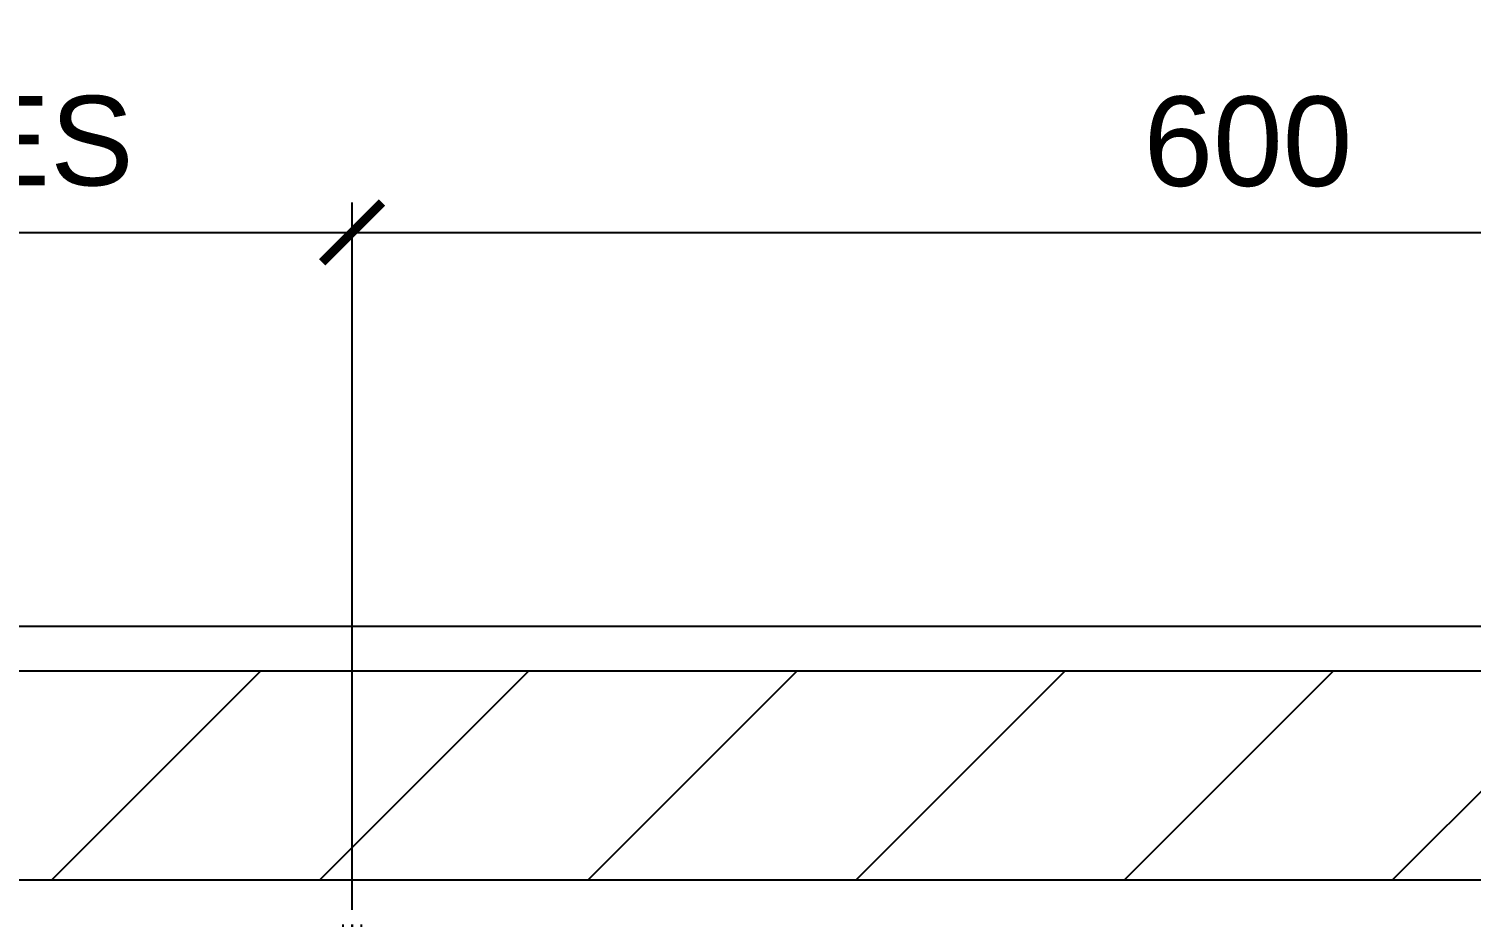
# Model space of a CAD drawing. Header units: millimetres. Extents: x 28487 to 58856, y 2691 to 22893.
# Drawn here: x 28965.9 to 29448.9, y 6952 to 7249.5 of the extents above; entities that cross this region are included whole.
import ezdxf
from ezdxf.xclip import XClip

# ---------------------------------------------------------------- set-up
doc = ezdxf.new("R2010")
doc.units = ezdxf.units.MM
doc.header["$XCLIPFRAME"] = 0
for name, color, linetype in [('0-LOCK', 251, 'Continuous'), ('000 - EX D I M', 251, 'Continuous'), ('000_CLIP-IN_ACESSORIES_SUB_COLOR_1', 1, 'Continuous'), ('000_CLIP-IN_PANEL_MAIN_COLOR_1', 3, 'Continuous'), ('000_CLIP-IN_PANEL_WIPEOUT_', 250, 'Continuous')]:
    doc.layers.add(name, color=color, linetype=linetype)
doc.styles.add('Arial', font='arial.ttf')
doc.dimstyles.new('DIM 50 E-E', dxfattribs={"dimscale": 50, "dimtxt": 3, "dimasz": 2, "dimexe": 2, "dimexo": 2.5, "dimgap": 1.5, "dimtad": 1, "dimdec": 0, "dimzin": 0, "dimdsep": 46, "dimtxsty": 'Arial', "dimblk": 'ARCHTICK', "dimcen": 2, "dimclrd": 1, "dimclre": 1, "dimclrt": 3, "dimaunit": 1, "dimadec": 6, "dimazin": 0, "dimtfac": 1, "dimtdec": 0, "dimtix": 1, "dimtofl": 0, "dimtmove": 2, "dimatfit": 3, "dimfxl": 1, "dimtolj": 1, "dimtzin": 0, "dimlwd": -1, "dimlwe": -1, "dimarcsym": 0})

# ---------------------------------------------------------------- blocks, each defined once
blk = doc.blocks.new('C-2-PP00-AR-2350-01-B_20251110-161349_EX_PLAN_WALL')
h = blk.add_hatch()
h.set_pattern_fill('ANSI31', color=251, scale=20, style=0)
h.set_pattern_definition([(45, (344539.788377367, -412772.7056011707), (-44.90128060534576, 44.90128060534577), [])])
h.paths.add_polyline_path([(3099.89999999851, -85), (3099.89999999851, -15), (99.89999999850988, -15), (99.89999999850988, -85)])
at = {"color": 2}
blk.add_line((0, 0), (3199.800000000745, 0), dxfattribs=at)
at = {"color": 1}
for p, q in [((99.89999999850988, -15), (3099.89999999851, -15)), ((99.89999999850988, -85), (3099.89999999851, -85))]:
    blk.add_line(p, q, dxfattribs=at)
blk = doc.blocks.new('_ArchTick')
at = {"color": 0, "linetype": 'ByBlock', "const_width": 0.15}
blk.add_lwpolyline([(-0.5, -0.5), (0.5, 0.5)], dxfattribs=at)
blk = doc.blocks.new('*D71')
at = {"layer": '000 - EX D I M', "color": 1, "transparency": 16777216}
for p, q in [((99.89999999850988, -95.00000000186265), (99.8999999985099, 141.8341406085383)), ((399.8999999985099, -95.00000000186265), (399.8999999985099, 141.8341406085383)), ((99.8999999985099, 131.8341406085383), (399.8999999985099, 131.8341406085383))]:
    blk.add_line(p, q, dxfattribs=at)
at = {"layer": 'Defpoints', "color": 0, "transparency": 16777216}
for p in [(399.8999999985099, 131.8341406085383), (99.89999999850988, -100.0000000018626), (399.8999999985099, -100.0000000018626)]:
    blk.add_point(p, dxfattribs=at)
at = {"layer": '000 - EX D I M', "color": 1, "transparency": 16777216, "xscale": 20, "yscale": 20, "zscale": 20, "rotation": 180}
blk.add_blockref('_ArchTick', (99.8999999985099, 131.8341406085383), dxfattribs=at)
at = {"layer": '000 - EX D I M', "color": 1, "transparency": 16777216, "xscale": 20, "yscale": 20, "zscale": 20}
blk.add_blockref('_ArchTick', (399.8999999985099, 131.8341406085383), dxfattribs=at)
at = {"layer": '000 - EX D I M', "color": 3, "transparency": 16777216, "insert": (249.8999999985099, 162.3457367886201), "char_height": 30, "attachment_point": 5, "style": 'Arial'}
blk.add_mtext('\\A1;VARIES', dxfattribs=at)
blk = doc.blocks.new('*D72')
at = {"layer": '000 - EX D I M', "color": 1, "transparency": 16777216}
for p, q in [((399.8999999985099, -95.00000000186265), (399.8999999985099, 141.8341406085383)), ((999.9000000022352, -95.00000000186265), (999.9000000022352, 141.8341406085383)), ((399.8999999985099, 131.8341406085383), (999.9000000022352, 131.8341406085383))]:
    blk.add_line(p, q, dxfattribs=at)
at = {"layer": 'Defpoints', "color": 0, "transparency": 16777216}
for p in [(999.9000000022352, 131.8341406085383), (399.8999999985099, -100.0000000018626), (999.9000000022352, -100.0000000018626)]:
    blk.add_point(p, dxfattribs=at)
at = {"layer": '000 - EX D I M', "color": 1, "transparency": 16777216, "xscale": 20, "yscale": 20, "zscale": 20, "rotation": 180}
blk.add_blockref('_ArchTick', (399.8999999985099, 131.8341406085383), dxfattribs=at)
at = {"layer": '000 - EX D I M', "color": 1, "transparency": 16777216, "xscale": 20, "yscale": 20, "zscale": 20}
blk.add_blockref('_ArchTick', (999.9000000022352, 131.8341406085383), dxfattribs=at)
at = {"layer": '000 - EX D I M', "color": 3, "transparency": 16777216, "insert": (699.9000000003725, 162.1513302401891), "char_height": 30, "attachment_point": 5, "style": 'Arial'}
blk.add_mtext('\\A1;600', dxfattribs=at)
blk = doc.blocks.new('*U157')
blk.add_wipeout([(-299.9999999809079, -299.9999999943541), (300.0000000190922, -299.9999999943541), (300.0000000190922, 300.0000000056459), (-299.9999999809079, 300.0000000056459)]).dxf.layer = '000_CLIP-IN_PANEL_WIPEOUT_'
at = {"layer": '000_CLIP-IN_ACESSORIES_SUB_COLOR_1'}
blk.add_lwpolyline([(-296.9999999809079, -296.9999999943541), (297.0000000190921, -296.9999999943541), (297.0000000190921, 297.0000000056459), (-296.9999999809079, 297.0000000056459)], close=True, dxfattribs=at)
at = {"layer": '000_CLIP-IN_PANEL_MAIN_COLOR_1'}
blk.add_lwpolyline([(-299.9999999809079, -299.9999999943541), (300.0000000190921, -299.9999999943541), (300.0000000190921, 300.0000000056459), (-299.9999999809079, 300.0000000056459)], close=True, dxfattribs=at)
blk = doc.blocks.new('TYP.CLIP-IN_20251110-163539_FOR_PPLINE_C02')
blk.add_blockref('*U157', (-899.9999999999873, 900))
blk.add_blockref('*U157', (-1499.999999999987, 900))
blk = doc.blocks.new('C-2-PP00-AR-2350-01-B_20251110-161513_EX_DIM')
at = {"layer": '000 - EX D I M'}
dim = blk.add_linear_dim(base=(399.8999999985099, 131.8341406085383), p1=(99.89999999850988, -100.0000000018626), p2=(399.8999999985099, -100.0000000018626), text='VARIES', dimstyle='DIM 50 E-E', override={"dimscale": 10, "dimexe": 1, "dimexo": 0.5}, dxfattribs=at)
dim.commit()
dim.dimension.update_dxf_attribs({"geometry": '*D71', "text_midpoint": (249.8999999985099, 162.3457367886201)})
dim = blk.add_linear_dim(base=(999.9000000022352, 131.8341406085383), p1=(399.8999999985099, -100.0000000018626), p2=(999.9000000022352, -100.0000000018626), dimstyle='DIM 50 E-E', override={"dimscale": 10, "dimexe": 1, "dimexo": 0.5}, dxfattribs=at)
dim.commit()
dim.dimension.update_dxf_attribs({"geometry": '*D72', "text_midpoint": (699.9000000003725, 162.1513302401891)})

msp = doc.modelspace()

# ---------------------------------------------------------------- block references
at = {"layer": '0-LOCK', "color": 1}
msp.add_blockref('C-2-PP00-AR-2350-01-B_20251110-161513_EX_DIM', (28674.29376743248, 7049.507187227195), dxfattribs=at)

# ---------------------------------------------------------------- next in the draw order: block references
ref = msp.add_blockref('TYP.CLIP-IN_20251110-163539_FOR_PPLINE_C02', (30274.19376743099, 6049.507187225332))
XClip(ref).set_block_clipping_path([(-282.68779524376805, 900), (-223.18339045674657, 832.6495614811274), (-165.36632818719954, 763.8467580420993), (-109.80349577390734, 693.213698009692), (-57.26516429404728, 620.3072487909112), (-8.837836409467855, 544.6152677974969), (33.8958859084305, 465.5825236794426), (68.58731263489244, 382.7285890232133), (91.81404162282342, 296.0033926673359), (99.11951014829174, 206.58459383355512), (86.40570524597206, 117.83285936500943), (52.862869135562505, 34.680513650508146), (2.1393321508003282, -39.342686533139386), (-59.147897147689946, -105.01062778866526), (-125.92358849422817, -165.13600299405698), (-195.55225704707846, -221.9520193781318), (-266.43158291184955, -277.20796639785476), (-337.29998646134845, -332.4777616231722), (-406.777330436129, -389.47812093195444), (-472.7267725019301, -450.4959168526657), (-530.62628840447, -519.0864641235012), (-568.3121206018877, -600.072031302193), (-564.161007109029, -688.8543593628619), (-524.2432105395092, -768.9789761158363), (-467.1353885997778, -838.2493669942533), (-401.88035284295984, -900.0000000000355), (-1500.0000000000073, -899.9999999943539), (-1500, 900.0000000056461)])

# ---------------------------------------------------------------- next in the draw order: block references
msp.add_blockref('C-2-PP00-AR-2350-01-B_20251110-161349_EX_PLAN_WALL', (28674.29376743248, 7049.507187227195), dxfattribs=at)

doc.saveas('drawing.dxf')
